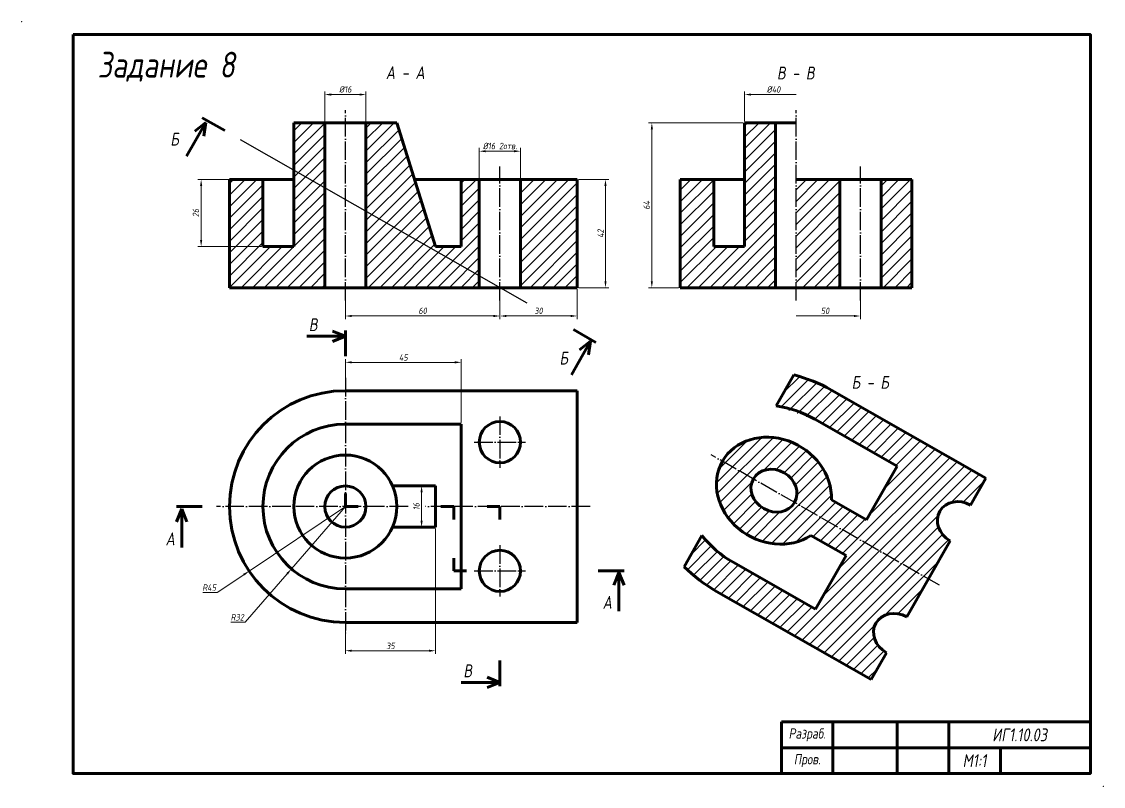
# Model space of a CAD drawing. Header units: millimetres. Extents: x -51 to 1257, y 2746 to 3043.
# Drawn here: x 836.9 to 1256.9, y 2746.1 to 3043.1 of the extents above; entities that cross this region are included whole.
import ezdxf

# ---------------------------------------------------------------- set-up
doc = ezdxf.new("R2010")
doc.units = ezdxf.units.MM
doc.linetypes.add('ACAD_ISO04W100', pattern=[30, 24, -3, 0, -3])
doc.styles.get("Standard").update_dxf_attribs({"font": 'eskdw.shx', "oblique": 10})
doc.dimstyles.new('Аннотативный', dxfattribs={"dimscale": 0, "dimtxt": 2.5, "dimasz": 2.5, "dimexe": 1.25, "dimexo": 0.625, "dimtad": 1, "dimtoh": 1, "dimtxsty": 'Standard', "dimcen": 2.5, "dimadec": 0, "dimazin": 0, "dimtfac": 1, "dimtmove": 0, "dimatfit": 3, "dimfxl": 1, "dimarcsym": 0})
pattern_1 = [(45, (100.1255418579603, 2104.351741043454), (-2.245064030267288, 2.245064030267288), [])]

# ---------------------------------------------------------------- blocks, each defined once
blk = doc.blocks.new('*D3')
at = {"color": 0, "lineweight": -2, "ltscale": 0.3, "transparency": 16777216}
for p, q in [((962.6389333306652, 2900.446070802482), (962.6389333306652, 2912.071070802482)), ((965.1389333306652, 2910.821070802482), (1005.138933330665, 2910.821070802482)), ((1007.638933330665, 2887.446070802482), (1007.638933330665, 2912.071070802482))]:
    blk.add_line(p, q, dxfattribs=at)
at = {"color": 0, "ltscale": 0.3, "transparency": 16777216}
for points in [[(965.1389333306652, 2911.237737469148), (965.1389333306652, 2910.404404135815), (962.6389333306652, 2910.821070802482)], [(1005.138933330665, 2911.237737469148), (1005.138933330665, 2910.404404135815), (1007.638933330665, 2910.821070802482)]]:
    blk.add_solid(points, dxfattribs=at)
at = {"layer": 'Defpoints', "color": 0, "ltscale": 0.3, "transparency": 16777216}
for p in [(1007.638933330665, 2910.821070802482), (962.6389333306652, 2899.821070802482), (1007.638933330665, 2886.821070802482)]:
    blk.add_point(p, dxfattribs=at)
at = {"color": 0, "lineweight": 30, "ltscale": 0.3, "transparency": 16777216, "insert": (985.1389333306652, 2912.696070802482), "char_height": 2.5, "attachment_point": 5}
blk.add_mtext('45', dxfattribs=at)
blk = doc.blocks.new('*D2')
at = {"color": 0, "lineweight": -2, "ltscale": 0.3, "transparency": 16777216}
for p, q in [((997.6389333306652, 2846.196070802482), (997.6389333306652, 2797.571070802482)), ((962.6389333306652, 2809.196070802482), (962.6389333306652, 2797.571070802482)), ((965.1389333306652, 2798.821070802482), (995.1389333306652, 2798.821070802482))]:
    blk.add_line(p, q, dxfattribs=at)
at = {"color": 0, "ltscale": 0.3, "transparency": 16777216}
for points in [[(965.1389333306652, 2799.237737469148), (965.1389333306652, 2798.404404135815), (962.6389333306652, 2798.821070802482)], [(995.1389333306652, 2799.237737469148), (995.1389333306652, 2798.404404135815), (997.6389333306652, 2798.821070802482)]]:
    blk.add_solid(points, dxfattribs=at)
at = {"layer": 'Defpoints', "color": 0, "ltscale": 0.3, "transparency": 16777216}
for p in [(997.6389333306652, 2846.821070802482), (962.6389333306652, 2809.821070802482), (997.6389333306652, 2798.821070802482)]:
    blk.add_point(p, dxfattribs=at)
at = {"color": 0, "lineweight": 30, "ltscale": 0.3, "transparency": 16777216, "insert": (980.1389333306652, 2800.696070802482), "char_height": 2.5, "attachment_point": 5}
blk.add_mtext('35', dxfattribs=at)
blk = doc.blocks.new('*D6')
at = {"color": 0, "lineweight": -2, "ltscale": 0.3, "transparency": 16777216}
for p, q in [((997.0139333306652, 2862.821070802482), (990.9800543642341, 2862.821070802482)), ((992.2300543642341, 2849.321070802482), (992.2300543642341, 2860.321070802482)), ((997.0139333306652, 2846.821070802482), (990.9800543642341, 2846.821070802482))]:
    blk.add_line(p, q, dxfattribs=at)
at = {"color": 0, "ltscale": 0.3, "transparency": 16777216}
for points in [[(991.8133876975675, 2860.321070802482), (992.6467210309007, 2860.321070802482), (992.2300543642341, 2862.821070802482)], [(991.8133876975675, 2849.321070802482), (992.6467210309007, 2849.321070802482), (992.2300543642341, 2846.821070802482)]]:
    blk.add_solid(points, dxfattribs=at)
at = {"layer": 'Defpoints', "color": 0, "ltscale": 0.3, "transparency": 16777216}
for p in [(992.2300543642341, 2862.821070802482), (997.6389333306652, 2862.821070802482), (997.6389333306652, 2846.821070802482)]:
    blk.add_point(p, dxfattribs=at)
at = {"color": 0, "lineweight": 30, "ltscale": 0.3, "transparency": 16777216, "insert": (990.2071209491004, 2854.821070802482), "char_height": 2.5, "attachment_point": 5, "rotation": 90}
blk.add_mtext('16', dxfattribs=at)
blk = doc.blocks.new('*D5')
at = {"color": 0, "lineweight": -2, "ltscale": 0.3, "transparency": 16777216}
for p, q in [((930.0139333306652, 2981.821070802482), (905.3889333306652, 2981.821070802482)), ((906.6389333306652, 2979.321070802482), (906.6389333306652, 2958.321070802482)), ((930.0139333306652, 2955.821070802482), (905.3889333306652, 2955.821070802482))]:
    blk.add_line(p, q, dxfattribs=at)
at = {"color": 0, "ltscale": 0.3, "transparency": 16777216}
for points in [[(906.2222666639985, 2979.321070802482), (907.0555999973318, 2979.321070802482), (906.6389333306652, 2981.821070802482)], [(906.2222666639985, 2958.321070802482), (907.0555999973318, 2958.321070802482), (906.6389333306652, 2955.821070802482)]]:
    blk.add_solid(points, dxfattribs=at)
at = {"layer": 'Defpoints', "color": 0, "ltscale": 0.3, "transparency": 16777216}
for p in [(930.6389333306652, 2981.821070802482), (906.6389333306652, 2955.821070802482), (930.6389333306652, 2955.821070802482)]:
    blk.add_point(p, dxfattribs=at)
at = {"color": 0, "lineweight": 30, "ltscale": 0.3, "transparency": 16777216, "insert": (904.6159999155315, 2968.821070802482), "char_height": 2.5, "attachment_point": 5, "rotation": 90}
blk.add_mtext('26', dxfattribs=at)
blk = doc.blocks.new('*D4')
at = {"color": 0, "lineweight": -2, "ltscale": 0.3, "transparency": 16777216}
for p, q in [((1117.013933330665, 3003.821070802482), (1080.388933330665, 3003.821070802482)), ((1081.638933330665, 3001.321070802482), (1081.638933330665, 2942.321070802482)), ((1092.013933330665, 2939.821070802482), (1080.388933330665, 2939.821070802482))]:
    blk.add_line(p, q, dxfattribs=at)
at = {"color": 0, "ltscale": 0.3, "transparency": 16777216}
for points in [[(1081.222266663998, 3001.321070802482), (1082.055599997332, 3001.321070802482), (1081.638933330665, 3003.821070802482)], [(1081.222266663998, 2942.321070802482), (1082.055599997332, 2942.321070802482), (1081.638933330665, 2939.821070802482)]]:
    blk.add_solid(points, dxfattribs=at)
at = {"layer": 'Defpoints', "color": 0, "ltscale": 0.3, "transparency": 16777216}
for p in [(1117.638933330665, 3003.821070802482), (1081.638933330665, 2939.821070802482), (1092.638933330665, 2939.821070802482)]:
    blk.add_point(p, dxfattribs=at)
at = {"color": 0, "lineweight": 30, "ltscale": 0.3, "transparency": 16777216, "insert": (1079.615999915532, 2971.821070802482), "char_height": 2.5, "attachment_point": 5, "rotation": 90}
blk.add_mtext('64', dxfattribs=at)
blk = doc.blocks.new('*D15')
at = {"color": 0, "lineweight": -2, "ltscale": 0.3, "transparency": 16777216}
for p, q in [((954.6389333306652, 3004.446070802482), (954.6389333306652, 3016.071070802482)), ((970.6389333306652, 3004.446070802482), (970.6389333306652, 3016.071070802482)), ((968.1389333306652, 3014.821070802482), (957.1389333306652, 3014.821070802482))]:
    blk.add_line(p, q, dxfattribs=at)
at = {"color": 0, "ltscale": 0.3, "transparency": 16777216}
for points in [[(957.1389333306652, 3015.237737469148), (957.1389333306652, 3014.404404135815), (954.6389333306652, 3014.821070802482)], [(968.1389333306652, 3015.237737469148), (968.1389333306652, 3014.404404135815), (970.6389333306652, 3014.821070802482)]]:
    blk.add_solid(points, dxfattribs=at)
at = {"layer": 'Defpoints', "color": 0, "ltscale": 0.3, "transparency": 16777216}
for p in [(954.6389333306652, 3014.821070802482), (954.6389333306652, 3003.821070802482), (970.6389333306652, 3003.821070802482)]:
    blk.add_point(p, dxfattribs=at)
at = {"color": 0, "lineweight": 30, "ltscale": 0.3, "transparency": 16777216, "insert": (962.6389333306652, 3016.844004217615), "char_height": 2.5, "attachment_point": 5}
blk.add_mtext('%%C16', dxfattribs=at)
blk = doc.blocks.new('*D14')
at = {"color": 0, "lineweight": -2, "ltscale": 0.3, "transparency": 16777216}
for p, q in [((1117.638933330665, 3004.446070802482), (1117.638933330665, 3016.071070802482)), ((1120.138933330665, 3014.821070802482), (1137.638933330665, 3014.821070802482))]:
    blk.add_line(p, q, dxfattribs=at)
at = {"color": 0, "ltscale": 0.3, "transparency": 16777216}
blk.add_solid([(1120.138933330665, 3015.237737469148), (1120.138933330665, 3014.404404135815), (1117.638933330665, 3014.821070802482)], dxfattribs=at)
at = {"layer": 'Defpoints', "color": 0, "ltscale": 0.3, "transparency": 16777216}
for p in [(1137.638933330665, 3014.821070802482), (1117.638933330665, 3003.821070802482), (1137.638933330665, 3003.821070802482)]:
    blk.add_point(p, dxfattribs=at)
at = {"color": 0, "lineweight": 30, "ltscale": 0.3, "transparency": 16777216, "insert": (1128.888933330665, 3016.807020863831), "char_height": 2.5, "attachment_point": 5}
blk.add_mtext('%%C40', dxfattribs=at)
blk = doc.blocks.new('*D13')
at = {"color": 0, "lineweight": -2, "ltscale": 0.3, "transparency": 16777216}
for p, q in [((1053.263933330665, 2981.821070802482), (1064.888933330665, 2981.821070802482)), ((1063.638933330665, 2942.321070802482), (1063.638933330665, 2979.321070802482)), ((1053.263933330665, 2939.821070802482), (1064.888933330665, 2939.821070802482))]:
    blk.add_line(p, q, dxfattribs=at)
at = {"color": 0, "ltscale": 0.3, "transparency": 16777216}
for points in [[(1063.222266663998, 2979.321070802482), (1064.055599997332, 2979.321070802482), (1063.638933330665, 2981.821070802482)], [(1063.222266663998, 2942.321070802482), (1064.055599997332, 2942.321070802482), (1063.638933330665, 2939.821070802482)]]:
    blk.add_solid(points, dxfattribs=at)
at = {"layer": 'Defpoints', "color": 0, "ltscale": 0.3, "transparency": 16777216}
for p in [(1052.638933330665, 2981.821070802482), (1063.638933330665, 2981.821070802482), (1052.638933330665, 2939.821070802482)]:
    blk.add_point(p, dxfattribs=at)
at = {"color": 0, "lineweight": 30, "ltscale": 0.3, "transparency": 16777216, "insert": (1061.763933330665, 2960.821070802482), "char_height": 2.5, "attachment_point": 5, "rotation": 90}
blk.add_mtext('42', dxfattribs=at)
blk = doc.blocks.new('*D12')
at = {"color": 0, "lineweight": -2, "ltscale": 0.3, "transparency": 16777216}
for p, q in [((962.6389333306652, 2939.196070802482), (962.6389333306652, 2927.571070802482)), ((1022.638933330665, 2939.196070802482), (1022.638933330665, 2927.571070802482)), ((965.1389333306652, 2928.821070802482), (1020.138933330665, 2928.821070802482))]:
    blk.add_line(p, q, dxfattribs=at)
at = {"color": 0, "ltscale": 0.3, "transparency": 16777216}
for points in [[(965.1389333306652, 2929.237737469148), (965.1389333306652, 2928.404404135815), (962.6389333306652, 2928.821070802482)], [(1020.138933330665, 2929.237737469148), (1020.138933330665, 2928.404404135815), (1022.638933330665, 2928.821070802482)]]:
    blk.add_solid(points, dxfattribs=at)
at = {"layer": 'Defpoints', "color": 0, "ltscale": 0.3, "transparency": 16777216}
for p in [(962.6389333306652, 2939.821070802482), (1022.638933330665, 2939.821070802482), (1022.638933330665, 2928.821070802482)]:
    blk.add_point(p, dxfattribs=at)
at = {"color": 0, "lineweight": 30, "ltscale": 0.3, "transparency": 16777216, "insert": (992.6389333306652, 2930.844004217615), "char_height": 2.5, "attachment_point": 5}
blk.add_mtext('60', dxfattribs=at)
blk = doc.blocks.new('*D11')
at = {"color": 0, "lineweight": -2, "ltscale": 0.3, "transparency": 16777216}
for p, q in [((1022.638933330665, 2939.196070802482), (1022.638933330665, 2927.571070802482)), ((1052.638933330665, 2939.196070802482), (1052.638933330665, 2927.571070802482)), ((1025.138933330665, 2928.821070802482), (1050.138933330665, 2928.821070802482))]:
    blk.add_line(p, q, dxfattribs=at)
at = {"color": 0, "ltscale": 0.3, "transparency": 16777216}
for points in [[(1025.138933330665, 2929.237737469148), (1025.138933330665, 2928.404404135815), (1022.638933330665, 2928.821070802482)], [(1050.138933330665, 2929.237737469148), (1050.138933330665, 2928.404404135815), (1052.638933330665, 2928.821070802482)]]:
    blk.add_solid(points, dxfattribs=at)
at = {"layer": 'Defpoints', "color": 0, "ltscale": 0.3, "transparency": 16777216}
for p in [(1022.638933330665, 2939.821070802482), (1052.638933330665, 2939.821070802482), (1052.638933330665, 2928.821070802482)]:
    blk.add_point(p, dxfattribs=at)
at = {"color": 0, "lineweight": 30, "ltscale": 0.3, "transparency": 16777216, "insert": (1037.638933330665, 2930.807020863831), "char_height": 2.5, "attachment_point": 5}
blk.add_mtext('30', dxfattribs=at)
blk = doc.blocks.new('*D10')
at = {"color": 0, "lineweight": -2, "ltscale": 0.3, "transparency": 16777216}
for p, q in [((1014.638933330665, 2982.446070802482), (1014.638933330665, 2994.071070802482)), ((1017.138933330665, 2992.821070802482), (1028.138933330665, 2992.821070802482)), ((1030.638933330665, 2982.446070802482), (1030.638933330665, 2994.071070802482))]:
    blk.add_line(p, q, dxfattribs=at)
at = {"color": 0, "ltscale": 0.3, "transparency": 16777216}
for points in [[(1017.138933330665, 2993.237737469148), (1017.138933330665, 2992.404404135815), (1014.638933330665, 2992.821070802482)], [(1028.138933330665, 2993.237737469148), (1028.138933330665, 2992.404404135815), (1030.638933330665, 2992.821070802482)]]:
    blk.add_solid(points, dxfattribs=at)
at = {"layer": 'Defpoints', "color": 0, "ltscale": 0.3, "transparency": 16777216}
for p in [(1030.638933330665, 2992.821070802482), (1014.638933330665, 2981.821070802482), (1030.638933330665, 2981.821070802482)]:
    blk.add_point(p, dxfattribs=at)
at = {"color": 0, "lineweight": 30, "ltscale": 0.3, "transparency": 16777216, "insert": (1022.638933330665, 2994.844004217615), "char_height": 2.5, "attachment_point": 5}
blk.add_mtext('%%C16 2отв.', dxfattribs=at)
blk = doc.blocks.new('*D9')
at = {"color": 0, "lineweight": -2, "ltscale": 0.3, "transparency": 16777216}
for p, q in [((962.6389333306669, 2854.821070802484), (941.7045036570765, 2830.618805325019)), ((923.75848498779, 2809.871437717218), (940.0690013388274, 2828.728003334592)), ((918.2283818217329, 2809.871437717219), (923.75848498779, 2809.871437717218))]:
    blk.add_line(p, q, dxfattribs=at)
at = {"color": 0, "ltscale": 0.3, "transparency": 16777216}
blk.add_solid([(939.7538676737562, 2829.0005870543), (940.3841350038986, 2828.455419614884), (941.7045036570765, 2830.618805325019)], dxfattribs=at)
at = {"layer": 'Defpoints', "color": 0, "ltscale": 0.3, "transparency": 16777216}
for p in [(962.6389333306669, 2854.821070802484), (941.7045036570765, 2830.618805325019)]:
    blk.add_point(p, dxfattribs=at)
at = {"color": 0, "lineweight": 30, "ltscale": 0.3, "transparency": 16777216, "insert": (920.6809334047613, 2811.801912747893), "char_height": 2.5, "attachment_point": 5}
blk.add_mtext('R32', dxfattribs=at)
blk = doc.blocks.new('*D8')
at = {"color": 0, "lineweight": -2, "ltscale": 0.3, "transparency": 16777216}
for p, q in [((962.6389333306664, 2854.821070802482), (925.2703645946398, 2829.749372203844)), ((912.8448750185711, 2821.412736894305), (923.1943329981938, 2828.356500059475)), ((907.314771852514, 2821.412736894305), (912.8448750185711, 2821.412736894305))]:
    blk.add_line(p, q, dxfattribs=at)
at = {"color": 0, "ltscale": 0.3, "transparency": 16777216}
blk.add_solid([(922.9621876407989, 2828.70250532555), (923.4264783555886, 2828.010494793401), (925.2703645946398, 2829.749372203844)], dxfattribs=at)
at = {"layer": 'Defpoints', "color": 0, "ltscale": 0.3, "transparency": 16777216}
for p in [(962.6389333306664, 2854.821070802482), (925.2703645946398, 2829.749372203844)]:
    blk.add_point(p, dxfattribs=at)
at = {"color": 0, "lineweight": 30, "ltscale": 0.3, "transparency": 16777216, "insert": (909.7673234355423, 2823.34321192498), "char_height": 2.5, "attachment_point": 5}
blk.add_mtext('R45', dxfattribs=at)
blk = doc.blocks.new('*D7')
at = {"color": 0, "lineweight": -2, "ltscale": 0.3, "transparency": 16777216}
for p, q in [((1162.638933330665, 2939.196070802482), (1162.638933330665, 2927.571070802482)), ((1160.138933330665, 2928.821070802482), (1137.638933330665, 2928.821070802482))]:
    blk.add_line(p, q, dxfattribs=at)
at = {"color": 0, "ltscale": 0.3, "transparency": 16777216}
blk.add_solid([(1160.138933330665, 2929.237737469148), (1160.138933330665, 2928.404404135815), (1162.638933330665, 2928.821070802482)], dxfattribs=at)
at = {"layer": 'Defpoints', "color": 0, "ltscale": 0.3, "transparency": 16777216}
for p in [(1137.638933330665, 2939.821070802482), (1162.638933330665, 2939.821070802482), (1137.638933330665, 2928.821070802482)]:
    blk.add_point(p, dxfattribs=at)
at = {"color": 0, "lineweight": 30, "ltscale": 0.3, "transparency": 16777216, "insert": (1148.888933330665, 2930.807020863831), "char_height": 2.5, "attachment_point": 5}
blk.add_mtext('50', dxfattribs=at)
blk = doc.blocks.new('*U23')
at = {"lineweight": 30, "ltscale": 0.3}
h = blk.add_hatch(dxfattribs=at)
h.set_pattern_fill('MCSHATCHBH', color=256, style=0, pattern_type=2)
h.set_pattern_definition(pattern_1)
h.paths.add_polyline_path([(954.6389333306652, 3003.821070802482), (942.6389333306653, 3003.821070802482), (942.6389333306652, 2955.821070802482), (930.6389333306652, 2955.821070802482), (930.6389333306652, 2981.821070802482), (917.638933330665, 2981.821070802482), (917.6389333306652, 2955.821070802482), (917.6389333306652, 2939.821070802482), (954.6389333306652, 2939.821070802482)])
h.paths.add_polyline_path([(1014.638933330665, 2981.821070802482), (1007.638933330665, 2981.821070802482), (1007.638933330665, 2955.821070802482), (997.6389333306652, 2955.821070802482), (982.638933330665, 3003.821070802482), (970.638933330665, 3003.821070802482), (970.6389333306652, 2939.821070802482), (1014.638933330665, 2939.821070802482)])
h.paths.add_polyline_path([(1052.638933330665, 2981.821070802482), (1030.638933330665, 2981.821070802482), (1030.638933330665, 2939.821070802482), (1052.638933330665, 2939.821070802482)])
h = blk.add_hatch(dxfattribs=at)
h.set_pattern_fill('MCSHATCHBH', color=256, style=0, pattern_type=2)
h.set_pattern_definition([(45, (520.1255418579603, 2104.351741043454), (-2.245064030267288, 2.245064030267288), [])])
h.paths.add_polyline_path([(1105.638933330665, 2955.821070802482), (1105.638933330665, 2981.821070802482), (1092.638933330665, 2981.821070802482), (1092.638933330665, 2939.821070802482), (1129.638933330665, 2939.821070802481), (1129.638933330665, 3003.821070802482), (1117.638933330665, 3003.821070802482), (1117.638933330665, 2981.821070802482), (1117.638933330665, 2955.821070802482)])
h.paths.add_polyline_path([(1154.638933330665, 2981.821070802481), (1137.638933330665, 2981.821070802482), (1137.638933330665, 2939.821070802481), (1154.638933330665, 2939.821070802482)])
h.paths.add_polyline_path([(1182.638933330665, 2981.821070802481), (1170.638933330665, 2981.821070802481), (1170.638933330665, 2939.821070802481), (1182.638933330665, 2939.821070802482)])
h = blk.add_hatch(dxfattribs=at)
h.set_pattern_fill('MCSHATCHBH', color=256, style=0, pattern_type=2)
h.set_pattern_definition(pattern_1)
edge = h.paths.add_edge_path()
edge.add_line((1157.051646812259, 2835.762217619485), (1145.151882148936, 2814.920058399349))
edge.add_line((1145.151882148936, 2814.920058399349), (1113.17653621206, 2833.176280686992))
edge.add_ellipse((1129.042889096474, 2860.965826313846), major_axis=(-32.00139863591805, 18.27109699347754), ratio=0.8683853459972858, start_angle=424.9201705967003, end_angle=450, ccw=False)
edge.add_line((1101.107674474728, 2843.541095921135), (1094.203816013421, 2831.449149453711))
edge.add_ellipse((1129.042889096474, 2860.965826313846), major_axis=(-45.00169544947827, 25.69357520222542), ratio=0.8683905827865679, start_angle=432.4566064800871, end_angle=450)
edge.add_line((1106.730830352752, 2821.886777776081), (1166.730196207711, 2787.630330251548))
edge.add_line((1166.730196207711, 2787.630330251548), (1172.680078539373, 2798.051409861617))
edge.add_ellipse((1176.64666676048, 2804.998796268329), major_axis=(-7.998178600727441, 4.566534689550304), ratio=0.8686210640608001, start_angle=270, end_angle=450, ccw=False)
edge.add_line((1180.613254981588, 2811.946182675041), (1197.471254921296, 2841.472574903567))
edge.add_ellipse((1201.437843142404, 2848.41996131028), major_axis=(-7.998178600727441, 4.566534689550304), ratio=0.8686210640608001, start_angle=270, end_angle=450, ccw=False)
edge.add_line((1205.404431363512, 2855.367347716993), (1211.354313695173, 2865.78842732706))
edge.add_line((1211.354313695173, 2865.78842732706), (1151.354947840223, 2900.044874851599))
edge.add_ellipse((1129.042889096474, 2860.965826313846), major_axis=(-45.00169544947827, 25.69357520222542), ratio=0.8683905827865679, start_angle=270, end_angle=287.5433935199129)
edge.add_line((1136.752418261316, 2905.972030177406), (1129.848559800008, 2893.880083709982))
edge.add_ellipse((1129.042889096474, 2860.965826313846), major_axis=(-32.00139863591805, 18.27109699347754), ratio=0.8683853459972858, start_angle=270, end_angle=295.0798294032997, ccw=False)
edge.add_line((1144.909241980917, 2888.755371940688), (1176.884587917797, 2870.499149653046))
edge.add_line((1176.884587917797, 2870.499149653046), (1164.984823254474, 2849.65699043291))
edge.add_line((1164.984823254474, 2849.65699043291), (1151.339586362898, 2857.447695132459))
edge.add_ellipse((1129.042889096474, 2860.965826313846), major_axis=(-19.99978861832269, 11.41881584151389), ratio=0.8684324793747298, start_angle=203.578178478202, end_angle=516.4218215217984)
edge.add_line((1143.406409920682, 2843.552922319034), (1157.051646812259, 2835.762217619485))
edge = h.paths.add_edge_path(flags=16)
edge.add_ellipse((1129.042889096474, 2860.965826313846), major_axis=(-7.998178600727414, 4.566534689550354), ratio=0.8686210640608062, start_angle=0, end_angle=360)
at = {"linetype": 'ACAD_ISO04W100', "ltscale": 0.3}
for p, q in [((962.6389333306652, 2934.821070802482), (962.6389333306652, 3008.821070802482)), ((1137.638933330665, 2934.821070802482), (1137.638933330665, 3008.821070802482)), ((1022.638933330665, 2934.821070802482), (1022.638933330665, 2986.821070802482)), ((1162.638933330665, 2934.821070802482), (1162.638933330665, 2986.821070802482)), ((962.6389333306652, 2904.821070802482), (962.6389333306652, 2804.821070802482)), ((1022.638933330665, 2889.821070802482), (1022.638933330665, 2869.821070802482)), ((1012.638933330665, 2879.821070802482), (1032.638933330665, 2879.821070802482)), ((1193.384371455636, 2824.23026115111), (1104.700983973971, 2874.863759793578)), ((986.9686775117516, 2854.821070802482), (912.6389333306652, 2854.821070802482)), ((1057.638933330665, 2854.821070802482), (993.7043068824423, 2854.821070802482)), ((1022.638933330665, 2839.821070802482), (1022.638933330665, 2819.821070802482)), ((1012.638933330665, 2829.821070802482), (1032.638933330665, 2829.821070802482))]:
    blk.add_line(p, q, dxfattribs=at)
at = {"lineweight": 60, "ltscale": 0.3}
for p, q in [((908.4437195419314, 3003.945903252261), (901.0063666273545, 2990.919553739675)), ((962.6389333306652, 2920.94844469104), (947.6389333306652, 2920.94844469104)), ((1057.815662678451, 2919.061563418999), (1050.378309763874, 2906.035213906414)), ((899.1386217731526, 2853.88789572411), (899.1386217731526, 2838.88789572411)), ((1068.828067227903, 2829.234480912728), (1068.828067227903, 2814.234480912728)), ((1022.638933330665, 2786.51166293449), (1007.638933330665, 2786.51166293449))]:
    blk.add_line(p, q, dxfattribs=at)
at = {"lineweight": 60}
for p, q in [((908.4437195419314, 3003.945903252261), (904.227755302061, 3000.595433803343)), ((908.4437195419314, 3003.945903252261), (907.7014485054171, 2998.612139692789)), ((962.6389333306652, 2920.94844469104), (957.6389333306652, 2922.94844469104)), ((962.6389333306652, 2920.94844469104), (957.6389333306652, 2918.94844469104)), ((1057.815662678451, 2919.061563418999), (1053.599698438581, 2915.711093970081)), ((1057.815662678451, 2919.061563418999), (1057.073391641937, 2913.727799859527)), ((899.1386217731526, 2853.88789572411), (897.1386217731526, 2848.88789572411)), ((899.1386217731526, 2853.88789572411), (901.1386217731526, 2848.88789572411)), ((1068.828067227903, 2829.234480912728), (1066.828067227903, 2824.234480912728)), ((1068.828067227903, 2829.234480912728), (1070.828067227903, 2824.234480912728)), ((1022.638933330665, 2786.51166293449), (1017.638933330665, 2788.51166293449)), ((1022.638933330665, 2786.51166293449), (1017.638933330665, 2784.51166293449))]:
    blk.add_line(p, q, dxfattribs=at)
at = {"lineweight": 100, "ltscale": 0.3}
for p, q in [((907.103764120749, 3005.78550900747), (915.7879971291391, 3000.827273731085)), ((942.6389333306652, 3003.821070802482), (982.6389333306652, 3003.821070802482)), ((942.638933330665, 2955.821070802482), (942.6389333306652, 3003.821070802482)), ((954.6389333306652, 2939.821070802482), (954.6389333306652, 3003.821070802482)), ((970.6389333306652, 2939.821070802482), (970.6389333306652, 3003.821070802482)), ((982.6389333306652, 3003.821070802482), (997.638933330665, 2955.821070802482)), ((1117.638933330665, 3003.821070802482), (1137.638933330665, 3003.821070802482)), ((1117.638933330665, 2981.821070802482), (1117.638933330665, 3003.821070802482)), ((1129.638933330665, 2939.821070802482), (1129.638933330665, 3003.821070802482)), ((917.6389333306652, 2981.821070802482), (942.6389333306652, 2981.821070802482)), ((917.6389333306652, 2939.821070802482), (917.6389333306652, 2981.821070802482)), ((930.6389333306652, 2955.821070802482), (930.6389333306652, 2981.821070802482)), ((989.5139333306652, 2981.821070802482), (1052.638933330665, 2981.821070802482)), ((1007.638933330665, 2955.821070802482), (1007.638933330665, 2981.821070802482)), ((1014.638933330665, 2939.821070802482), (1014.638933330665, 2981.821070802482)), ((1030.638933330665, 2939.821070802482), (1030.638933330665, 2981.821070802482)), ((1052.638933330665, 2981.821070802482), (1052.638933330665, 2939.821070802482)), ((1092.638933330665, 2981.821070802482), (1117.638933330665, 2981.821070802482)), ((1092.638933330665, 2939.821070802482), (1092.638933330665, 2981.821070802482)), ((1105.638933330665, 2981.821070802482), (1105.638933330665, 2955.821070802482)), ((1117.638933330665, 2981.821070802482), (1117.638933330665, 2955.821070802482)), ((1137.638933330665, 2981.821070802482), (1182.638933330665, 2981.821070802482)), ((1154.638933330665, 2939.821070802482), (1154.638933330665, 2981.821070802482)), ((1170.638933330665, 2981.821070802482), (1170.638933330665, 2939.821070802482)), ((1182.638933330665, 2981.821070802482), (1182.638933330665, 2939.821070802482)), ((930.6389333306652, 2955.821070802482), (942.638933330665, 2955.821070802482)), ((997.638933330665, 2955.821070802482), (1007.638933330665, 2955.821070802482)), ((1117.638933330665, 2955.821070802482), (1105.638933330665, 2955.821070802482)), ((1052.638933330665, 2939.821070802482), (917.6389333306652, 2939.821070802482)), ((1092.638933330665, 2939.821070802482), (1182.638933330665, 2939.821070802482)), ((962.6389333306652, 2923.241186919518), (962.6389333306652, 2913.241186919518)), ((1051.181626433422, 2923.524710756824), (1059.865859441813, 2918.566475480439)), ((1136.752418261316, 2905.972030177406), (1129.848559800008, 2893.880083709983)), ((962.6389333306652, 2899.821070802482), (1052.638933330665, 2899.821070802482)), ((1052.638933330665, 2899.821070802482), (1052.638933330665, 2809.821070802482)), ((1211.354313695173, 2865.78842732706), (1151.354947840205, 2900.044874851602)), ((962.6389333306652, 2886.821070802482), (1007.638933330665, 2886.821070802482)), ((1007.638933330665, 2886.821070802482), (1007.638933330665, 2822.821070802482)), ((1144.909241980904, 2888.755371940695), (1176.884587917797, 2870.499149653046)), ((1176.884587917797, 2870.499149653046), (1164.984823254474, 2849.65699043291)), ((1211.354313695173, 2865.78842732706), (1205.404431363511, 2855.367347716992)), ((997.6389333306652, 2862.821070802482), (980.9692361104885, 2862.821070802482)), ((997.6389333306652, 2862.821070802482), (997.6389333306652, 2846.821070802482)), ((962.6389333306652, 2854.821070802482), (962.6389333306652, 2859.821070802482)), ((1151.339586362897, 2857.447695132459), (1164.984823254474, 2849.65699043291)), ((897.0628534483003, 2854.821070802482), (907.0628534483003, 2854.821070802482)), ((962.6389333306652, 2854.821070802482), (967.6389333306652, 2854.821070802481)), ((1004.694805509367, 2854.821070802482), (999.6948055093671, 2854.821070802482)), ((1004.694805509367, 2854.821070802482), (1004.694805509367, 2849.821070802482)), ((1022.638933330665, 2854.821070802482), (1017.638933330665, 2854.821070802482)), ((1022.638933330665, 2854.821070802482), (1022.638933330665, 2849.821070802482)), ((997.6389333306652, 2846.821070802482), (980.9692361104885, 2846.821070802482)), ((1101.107674474728, 2843.541095921135), (1094.203816013421, 2831.449149453711)), ((1143.406409920682, 2843.552922319034), (1157.051646812259, 2835.762217619485)), ((1197.471254921296, 2841.472574903567), (1180.613254981588, 2811.946182675041)), ((1157.051646812259, 2835.762217619485), (1145.151882148936, 2814.920058399349)), ((1004.694805509367, 2829.821070802483), (1004.694805509367, 2834.821070802483)), ((1145.151882148936, 2814.920058399349), (1113.176536212043, 2833.176280686997)), ((1004.694805509367, 2829.821070802483), (1009.694805509367, 2829.821070802482)), ((1060.853982116699, 2829.821070802481), (1070.853982116699, 2829.821070802481)), ((1007.638933330665, 2822.821070802482), (962.6389333306652, 2822.821070802482)), ((1166.730196207711, 2787.630330251548), (1106.730830352742, 2821.88677777609)), ((1052.638933330665, 2809.821070802482), (962.6389333306652, 2809.821070802482)), ((1172.680078539373, 2798.051409861616), (1166.730196207711, 2787.630330251548)), ((1022.638933330665, 2794.99947899801), (1022.638933330665, 2784.99947899801))]:
    blk.add_line(p, q, dxfattribs=at)
at = {"lineweight": 30, "ltscale": 0.3}
blk.add_line((921.7597028553525, 2997.417747298147), (1033.041196384818, 2933.881931723705), dxfattribs=at)
at = {"lineweight": 100}
for p, q in [((1131.945892930891, 2771.143959326706), (1251.945892930891, 2771.143959326706)), ((1131.945892930891, 2761.143959326706), (1131.945892930891, 2771.143959326706)), ((1151.945892930891, 2751.143959326706), (1151.945892930891, 2771.143959326706)), ((1176.945892930891, 2771.143959326706), (1176.945892930891, 2751.143959326706)), ((1196.945892930891, 2771.143959326706), (1196.945892930891, 2751.143959326706)), ((1131.945892930891, 2761.143959326706), (1251.945892930891, 2761.143959326706)), ((1131.945892930891, 2751.143959326706), (1131.945892930891, 2761.143959326706)), ((1216.945892930891, 2751.143959326706), (1216.945892930891, 2761.143959326706)), ((1251.945892930891, 2751.143959326706), (1131.945892930891, 2751.143959326706))]:
    blk.add_line(p, q, dxfattribs=at)
blk.add_lwpolyline([(856.9458929308905, 3038.143959326701), (1251.945892930891, 3038.143959326701), (1251.945892930891, 2751.143959326706), (856.9458929308905, 2751.143959326706)], close=True, dxfattribs=at)
at = {"lineweight": 100, "ltscale": 0.3}
for centre, radius in [((1022.638933330665, 2879.821070802482), 8), ((962.6389333306652, 2854.821070802482), 20), ((962.6389333306652, 2854.821070802482), 8), ((1022.638933330665, 2829.821070802482), 8)]:
    blk.add_circle(centre, radius, dxfattribs=at)
for radius in [45, 32]:
    blk.add_arc((962.6389333306652, 2854.821070802482), radius, 90, 270, dxfattribs=at)
for centre, major_axis, ratio, start_param, end_param in [((1129.042889096474, 2860.965826313846), (-45.00169544947827, 25.69357520222542), 0.8683905827865679, 4.71238898038469, 5.018578959280206), ((1129.042889096474, 2860.965826313846), (-32.00139863591805, 18.27109699347754), 0.8683853459972858, 4.71238898038469, 5.150114579310754), ((1129.042889096474, 2860.965826313846), (-19.99978861832269, 11.41881584151389), 0.8684324793747296, 3.553109499657285, 9.013261114701896), ((1201.437843142404, 2848.41996131028), (-7.998178600727441, 4.566534689550304), 0.8686210640608001, 4.71238898038469, 7.853981633974483), ((1129.042889096474, 2860.965826313846), (-32.00139863591805, 18.27109699347754), 0.8683853459972858, 7.416256035048418, 7.853981633974483), ((1129.042889096474, 2860.965826313846), (-45.00169544947827, 25.69357520222542), 0.8683905827865679, 7.547791655078966, 7.853981633974483), ((1176.64666676048, 2804.998796268329), (-7.998178600727441, 4.566534689550304), 0.8686210640608001, 4.71238898038469, 7.853981633974483)]:
    blk.add_ellipse(centre, major_axis=major_axis, ratio=ratio, start_param=start_param, end_param=end_param, dxfattribs=at)
blk.add_ellipse((1129.042889096474, 2860.965826313846), major_axis=(-7.998178600727414, 4.566534689550354), ratio=0.8686210640608062, dxfattribs=at)
at = {"color": 252, "lineweight": 9, "ltscale": 0.3}
for p in [(836.9458929308905, 3043.143959326704), (1256.945892930891, 2746.143959326704)]:
    blk.add_point(p, dxfattribs=at)
at = {"lineweight": 40, "oblique": 10}
for s, p in [('А - А', (978.3271226549226, 3020.825076315969)), ('В - В', (1130.195042684833, 3020.672042458545)), ('Б', (894.6831675587309, 2994.98675841602)), ('В', (948.451708341373, 2922.949705897716)), ('Б', (1045.774650107486, 2909.969746565732)), ('Б - Б', (1159.201403590474, 2900.552856467857)), ('А', (892.8161092240009, 2839.750583989808)), ('А', (1062.505554678752, 2815.097169178427)), ('В', (1008.451708341373, 2788.512924141166))]:
    blk.add_text(s, height=5, dxfattribs=at).set_placement(p)
at = {"color": 0, "lineweight": 40, "insert": (893.1248214131025, 3025.624112298334), "char_height": 10, "width": 59.21189838584246, "attachment_point": 5}
blk.add_mtext('\\pxqc;Задание 8', dxfattribs=at)
at = {"lineweight": 40, "attachment_point": 5}
for s, insert, char_height, width in [('\\pxqc;Разраб.', (1141.945892930891, 2766.143959326706), 4, 20), ('\\pxqc;ИГ1.10.03', (1224.445892930891, 2766.143959326706), 5, 55), ('\\pxqc;Пров.', (1141.945892930891, 2756.143959326706), 4, 20), ('\\pxqc;M1:1', (1206.945892930891, 2756.143959326706), 5, 20)]:
    blk.add_mtext(s, dxfattribs=dict(at, insert=insert, char_height=char_height, width=width))
at = {"lineweight": 30, "ltscale": 0.3}
for base, p1, p2, text, override, picture, middle in [((954.6389333306652, 3014.821070802482), (970.6389333306652, 3003.821070802482), (954.6389333306652, 3003.821070802482), '%%C16', {"dimscale": 0, "dimtix": 0, "dimtofl": 1, "dimtmove": 0, "dimatfit": 3}, '*D15', (962.6389333306652, 3016.844004217615)), ((1137.638933330665, 3014.821070802482), (1117.638933330665, 3003.821070802482), (1137.638933330665, 3003.821070802482), '%%C40', {"dimscale": 0, "dimsah": 1, "dimse2": 1, "dimtix": 0, "dimtofl": 1, "dimtmove": 0, "dimatfit": 3}, '*D14', (1128.888933330665, 3016.807020863831)), ((1030.638933330665, 2992.821070802482), (1014.638933330665, 2981.821070802482), (1030.638933330665, 2981.821070802482), '%%C16 2отв.', {"dimscale": 0, "dimtix": 0, "dimtofl": 1, "dimtmove": 0, "dimatfit": 3}, '*D10', (1022.638933330665, 2994.844004217615)), ((1137.638933330665, 2928.821070802482), (1162.638933330665, 2939.821070802482), (1137.638933330665, 2939.821070802482), '50', {"dimscale": 0, "dimsah": 1, "dimse2": 1, "dimtix": 0, "dimtofl": 1, "dimtmove": 0, "dimatfit": 3}, '*D7', (1148.888933330665, 2930.807020863831))]:
    dim = blk.add_linear_dim(base=base, p1=p1, p2=p2, text=text, dimstyle='Аннотативный', override=override, dxfattribs=at)
    dim.commit()
    dim.dimension.update_dxf_attribs({"geometry": picture, "text_midpoint": middle})
for base, p1, p2, picture, middle in [((1081.638933330665, 2939.821070802482), (1117.638933330665, 3003.821070802482), (1092.638933330665, 2939.821070802482), '*D4', (1079.615999915532, 2971.821070802482)), ((906.6389333306652, 2955.821070802482), (930.6389333306652, 2981.821070802482), (930.6389333306652, 2955.821070802482), '*D5', (904.6159999155315, 2968.821070802482)), ((1063.638933330665, 2981.821070802482), (1052.638933330665, 2939.821070802482), (1052.638933330665, 2981.821070802482), '*D13', (1061.763933330665, 2960.821070802482)), ((992.2300543642341, 2862.821070802482), (997.6389333306652, 2846.821070802482), (997.6389333306652, 2862.821070802482), '*D6', (990.2071209491004, 2854.821070802482))]:
    dim = blk.add_linear_dim(base=base, p1=p1, p2=p2, angle=90, dimstyle='Аннотативный', override={"dimscale": 0, "dimtix": 0, "dimtofl": 1, "dimtmove": 0, "dimatfit": 3}, dxfattribs=at)
    dim.commit()
    dim.dimension.update_dxf_attribs({"geometry": picture, "text_midpoint": middle})
for base, p1, p2, picture, middle in [((1022.638933330665, 2928.821070802482), (962.6389333306652, 2939.821070802482), (1022.638933330665, 2939.821070802482), '*D12', (992.6389333306652, 2930.844004217615)), ((1052.638933330665, 2928.821070802482), (1022.638933330665, 2939.821070802482), (1052.638933330665, 2939.821070802482), '*D11', (1037.638933330665, 2930.807020863831)), ((1007.638933330665, 2910.821070802482), (962.6389333306652, 2899.821070802482), (1007.638933330665, 2886.821070802482), '*D3', (985.1389333306652, 2912.696070802482)), ((997.6389333306652, 2798.821070802482), (962.6389333306652, 2809.821070802482), (997.6389333306652, 2846.821070802482), '*D2', (980.1389333306652, 2800.696070802482))]:
    dim = blk.add_linear_dim(base=base, p1=p1, p2=p2, dimstyle='Аннотативный', override={"dimscale": 0, "dimtix": 0, "dimtofl": 1, "dimtmove": 0, "dimatfit": 3}, dxfattribs=at)
    dim.commit()
    dim.dimension.update_dxf_attribs({"geometry": picture, "text_midpoint": middle})
for center, mpoint, picture, middle in [((962.6389333306664, 2854.821070802482), (925.2703645946398, 2829.749372203844), '*D8', (909.7673234355423, 2821.412736894305)), ((962.6389333306669, 2854.821070802484), (941.7045036570765, 2830.618805325019), '*D9', (920.6809334047613, 2809.871437717218))]:
    dim = blk.add_radius_dim(center=center, mpoint=mpoint, dimstyle='Аннотативный', override={"dimscale": 0, "dimtix": 0, "dimtofl": 1, "dimtmove": 0, "dimatfit": 3}, dxfattribs=at)
    dim.commit()
    dim.dimension.update_dxf_attribs({"geometry": picture, "text_midpoint": middle, "dimtype": 132})

msp = doc.modelspace()

# ---------------------------------------------------------------- block references
at = {"lineweight": 9, "ltscale": 0.3}
msp.add_blockref('*U23', (0, 0), dxfattribs=at)

doc.saveas('drawing.dxf')
